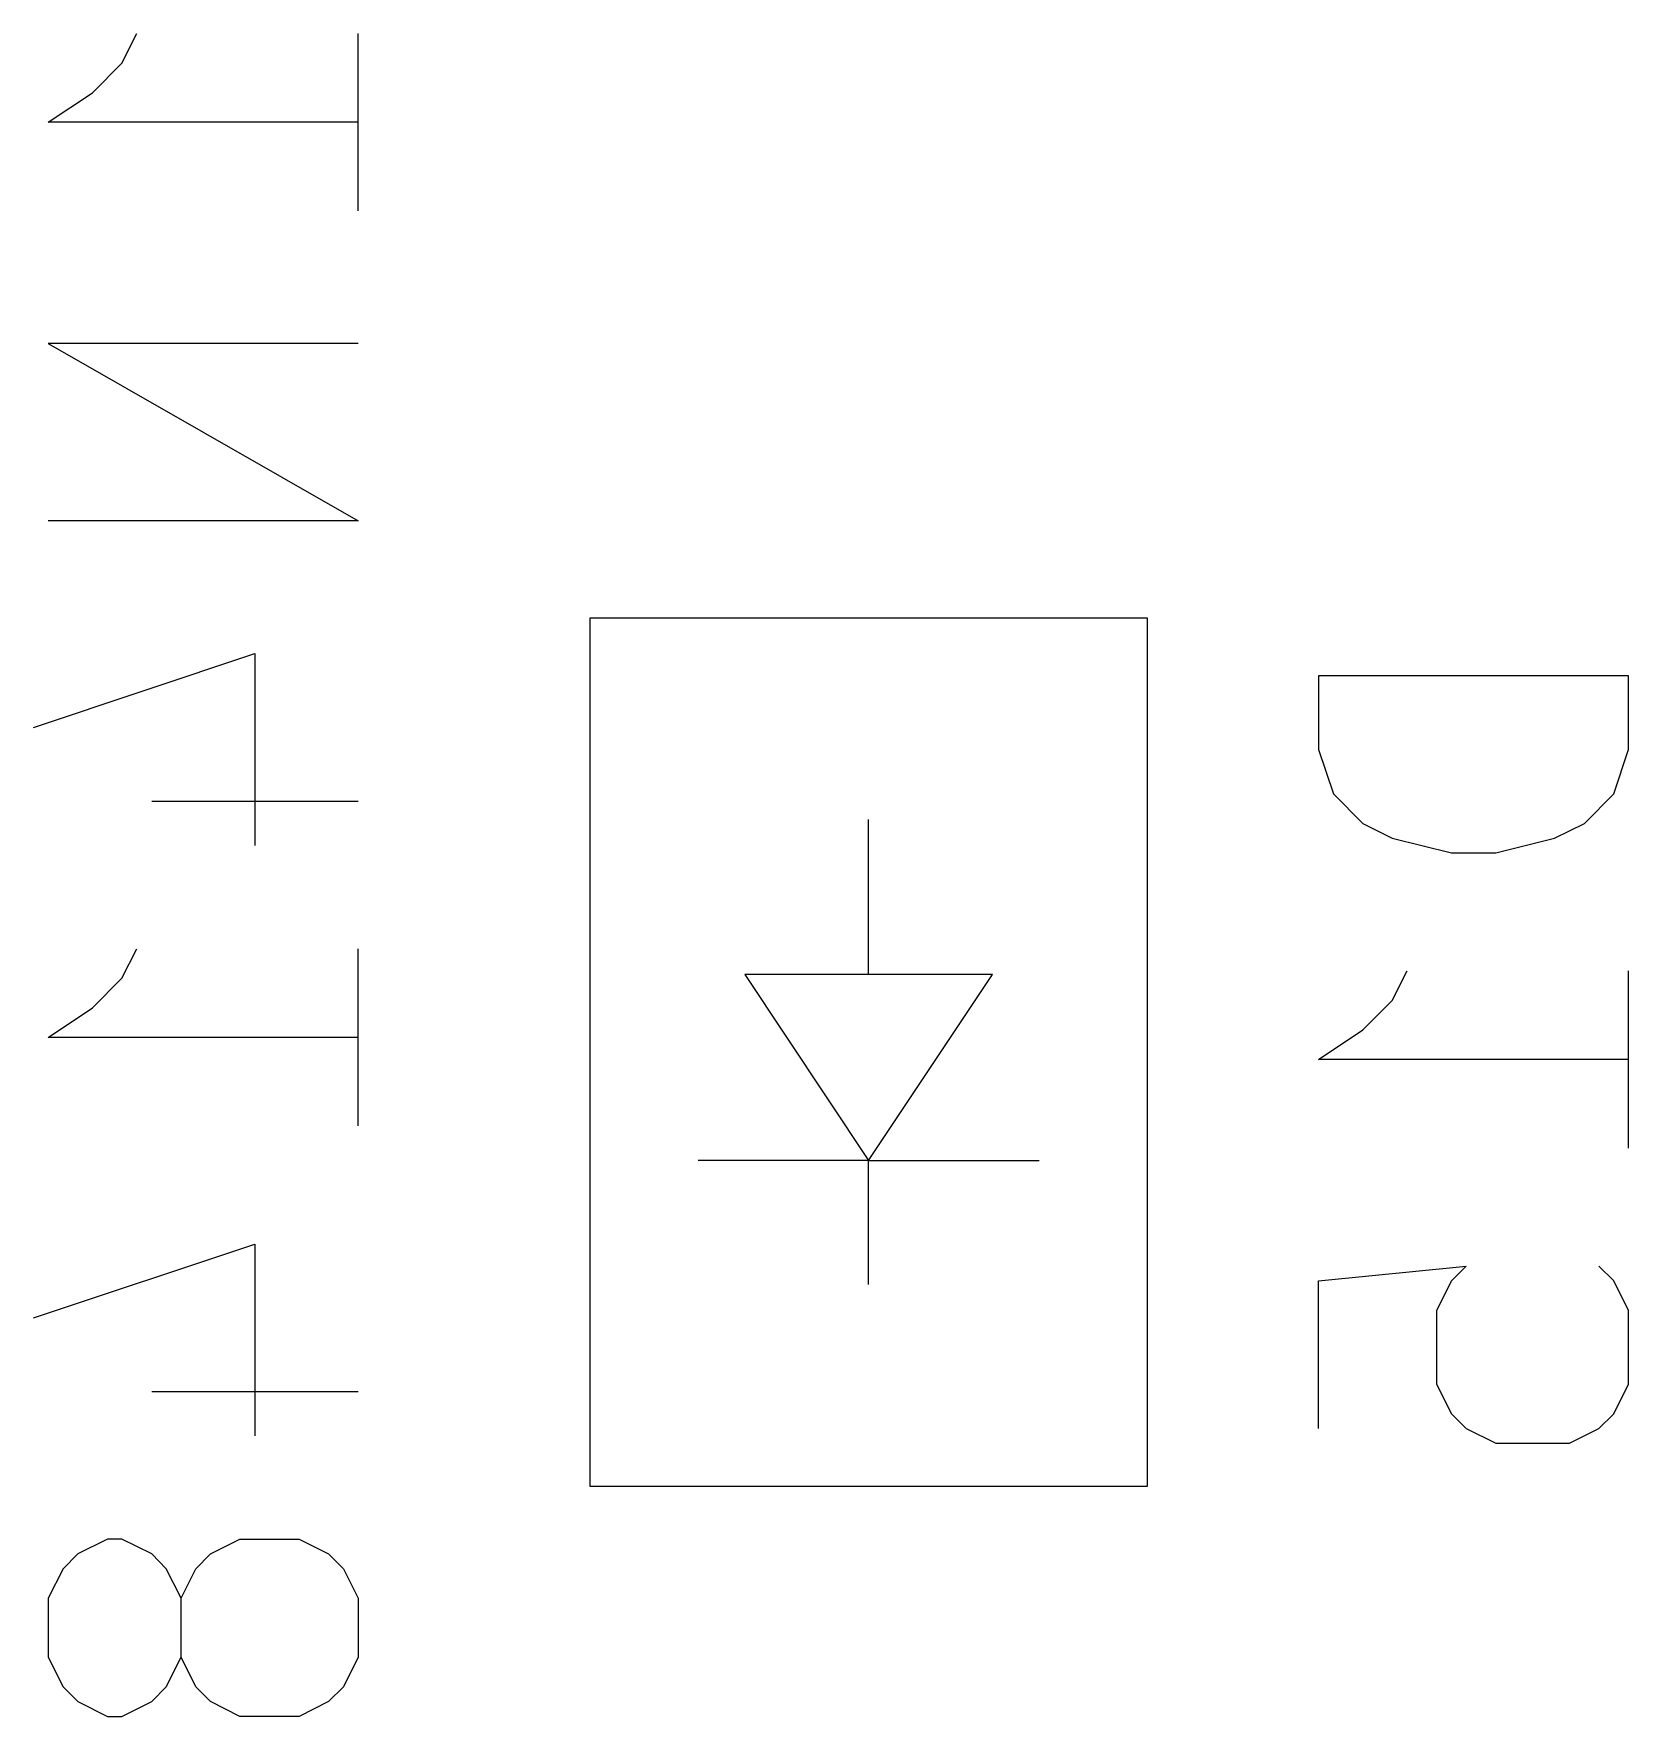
# Model space of a CAD drawing. Extents: x -29 to 358, y -109 to 38.
# Drawn here: x 315.61 to 320.75, y -2.14 to 3.29 of the extents above; entities that cross this region are included whole.
import ezdxf

# ---------------------------------------------------------------- set-up
doc = ezdxf.new("R2010")
doc.units = 0
doc.layers.add('BLACK', color=7, linetype='CONTINUOUS')

msp = doc.modelspace()

# ---------------------------------------------------------------- linework, layer by layer
at = {"layer": 'BLACK', "linetype": 'CONTINUOUS'}
for p, q in [((315.89, 3.19048), (315.938, 3.28571)), ((316.652, 2.71428), (316.652, 3.28571)), ((315.795, 3.09524), (315.89, 3.19048)), ((315.652, 3), (315.795, 3.09524)), ((316.652, 3), (315.652, 3)), ((316.652, 2.28571), (315.652, 2.28571)), ((315.652, 2.28571), (316.652, 1.71428)), ((316.652, 1.71428), (315.652, 1.71428)), ((317.4, 1.4), (317.4, -1.4)), ((319.2, 1.4), (317.4, 1.4)), ((319.2, -1.4), (319.2, 1.4)), ((315.605, 1.04762), (316.319, 1.28571)), ((316.319, 1.28571), (316.319, 0.66667)), ((320.752, 1.21428), (319.752, 1.21428)), ((319.752, 1.21428), (319.752, 0.97619)), ((320.752, 0.97619), (320.752, 1.21428)), ((319.752, 0.97619), (319.8, 0.83333)), ((320.705, 0.83333), (320.752, 0.97619)), ((319.8, 0.83333), (319.895, 0.73809)), ((320.61, 0.73809), (320.705, 0.83333)), ((315.986, 0.80952), (316.652, 0.80952)), ((318.3, 0.25), (318.3, 0.75)), ((319.895, 0.73809), (319.99, 0.69048)), ((320.514, 0.69048), (320.61, 0.73809)), ((319.99, 0.69048), (320.181, 0.64286)), ((320.324, 0.64286), (320.514, 0.69048)), ((320.181, 0.64286), (320.324, 0.64286)), ((315.89, 0.2381), (315.938, 0.33333)), ((316.652, -0.2381), (316.652, 0.33333)), ((315.795, 0.14286), (315.89, 0.2381)), ((317.9, 0.25), (318.3, -0.35)), ((318.7, 0.25), (317.9, 0.25)), ((318.3, -0.35), (318.7, 0.25)), ((319.99, 0.16667), (320.038, 0.2619)), ((320.752, -0.30952), (320.752, 0.2619)), ((319.895, 0.07143), (319.99, 0.16667)), ((315.652, 0.04762), (315.795, 0.14286)), ((319.752, -0.02381), (319.895, 0.07143)), ((316.652, 0.04762), (315.652, 0.04762)), ((320.752, -0.02381), (319.752, -0.02381)), ((318.3, -0.35), (317.75, -0.35)), ((318.3, -0.35), (318.85, -0.35)), ((318.3, -0.75), (318.3, -0.35)), ((315.605, -0.85714), (316.319, -0.61905)), ((316.319, -0.61905), (316.319, -1.23809)), ((319.752, -0.73809), (320.229, -0.69048)), ((320.229, -0.69048), (320.181, -0.73809)), ((320.705, -0.73809), (320.657, -0.69048)), ((319.752, -1.21428), (319.752, -0.73809)), ((320.181, -0.73809), (320.133, -0.83333)), ((320.752, -0.83333), (320.705, -0.73809)), ((320.133, -0.83333), (320.133, -1.07143)), ((320.752, -1.07143), (320.752, -0.83333)), ((320.133, -1.07143), (320.181, -1.16667)), ((320.705, -1.16667), (320.752, -1.07143)), ((315.986, -1.09524), (316.652, -1.09524)), ((320.181, -1.16667), (320.229, -1.21428)), ((320.657, -1.21428), (320.705, -1.16667)), ((320.229, -1.21428), (320.324, -1.2619)), ((320.562, -1.2619), (320.657, -1.21428)), ((320.324, -1.2619), (320.562, -1.2619)), ((317.4, -1.4), (319.2, -1.4)), ((315.843, -1.57143), (315.748, -1.61905)), ((315.89, -1.57143), (315.843, -1.57143)), ((315.986, -1.61905), (315.89, -1.57143)), ((316.176, -1.61905), (316.271, -1.57143)), ((316.271, -1.57143), (316.462, -1.57143)), ((316.462, -1.57143), (316.557, -1.61905)), ((315.748, -1.61905), (315.7, -1.66667)), ((316.033, -1.66667), (315.986, -1.61905)), ((316.129, -1.66667), (316.176, -1.61905)), ((316.557, -1.61905), (316.605, -1.66667)), ((315.7, -1.66667), (315.652, -1.7619)), ((316.081, -1.7619), (316.033, -1.66667)), ((316.081, -1.7619), (316.129, -1.66667)), ((316.605, -1.66667), (316.652, -1.7619)), ((315.652, -1.7619), (315.652, -1.95238)), ((316.081, -1.95238), (316.081, -1.7619)), ((316.652, -1.7619), (316.652, -1.95238)), ((315.652, -1.95238), (315.7, -2.04762)), ((316.033, -2.04762), (316.081, -1.95238)), ((316.129, -2.04762), (316.081, -1.95238)), ((316.652, -1.95238), (316.605, -2.04762)), ((315.7, -2.04762), (315.748, -2.09524)), ((315.986, -2.09524), (316.033, -2.04762)), ((316.176, -2.09524), (316.129, -2.04762)), ((316.605, -2.04762), (316.557, -2.09524)), ((315.748, -2.09524), (315.843, -2.14286)), ((315.89, -2.14286), (315.986, -2.09524)), ((316.271, -2.14286), (316.176, -2.09524)), ((316.557, -2.09524), (316.462, -2.14286)), ((315.843, -2.14286), (315.89, -2.14286)), ((316.462, -2.14286), (316.271, -2.14286))]:
    msp.add_line(p, q, dxfattribs=at)

doc.saveas('drawing.dxf')
